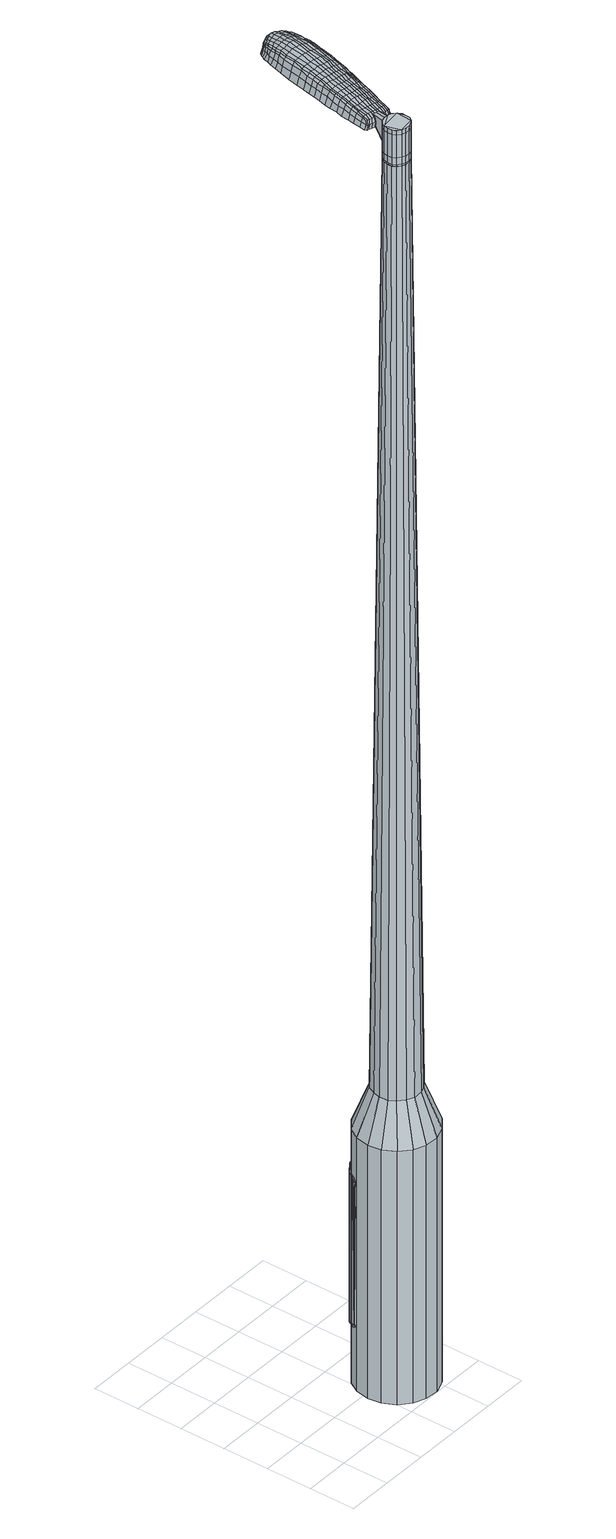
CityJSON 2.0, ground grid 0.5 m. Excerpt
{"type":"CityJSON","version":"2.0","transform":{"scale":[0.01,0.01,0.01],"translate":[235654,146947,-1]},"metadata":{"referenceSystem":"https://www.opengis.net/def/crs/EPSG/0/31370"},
"CityObjects":{
"object1":{"type":"GenericCityObject","attributes":{"cluster":638,"mean_distance_to_centroid":0.19,"new_centroid_x":235655.35,"new_centroid_y":146947.41,"mean_distance_to_camera":7.03,"H1":4.26,"H2":4.27,"Z_final":112.61,"cluster2":-1,"proj_x":235656.61,"proj_y":146947.67,"id_line":88689,"bearing_l":168.28,"distance":1.28,"orientation":"right","G_obj":78.28},"geometry":[{"type":"MultiSurface","lod":"2","boundaries":[[[0,1,2,3]],[[1,4,5,2]],[[4,6,7,5]],[[6,8,9,7]],[[8,10,11,9]],[[10,12,13,11]],[[12,14,15,13]],[[14,16,17,15]],[[16,18,19,17]],[[18,20,21,19]],[[20,22,23,21]],[[22,24,25,23]],[[24,26,27,25]],[[26,28,29,27]],[[28,30,31,29]],[[30,32,33,31]],[[32,34,35,33]],[[34,0,3,35]],[[36,37,38,39]],[[38,40,41,42]],[[41,43,42]],[[42,44,45,46]],[[45,47,46]],[[46,48,49,50]],[[49,51,50]],[[42,46,50,38]],[[50,52,39,38]],[[53,36,39]],[[2,5,7,35]],[[7,9,11,15]],[[11,13,15]],[[15,17,19,23]],[[19,21,23]],[[23,25,27,31]],[[27,29,31]],[[15,23,31,7]],[[31,33,35,7]],[[3,2,35]],[[1,0,54,55]],[[0,34,56,54]],[[34,32,57,56]],[[32,30,58,57]],[[30,28,59,58]],[[28,26,60,59]],[[26,24,61,60]],[[24,22,62,61]],[[22,20,63,62]],[[20,18,64,63]],[[18,16,65,64]],[[16,14,66,65]],[[14,12,67,66]],[[12,10,68,67]],[[10,8,69,68]],[[8,6,70,69]],[[6,4,71,70]],[[4,1,55,71]],[[55,54,72,73]],[[54,56,74,72]],[[56,57,75,74]],[[57,58,76,75]],[[58,59,77,76]],[[59,60,78,77]],[[60,61,79,78]],[[61,62,80,79]],[[62,63,81,80]],[[63,64,82,81]],[[64,65,83,82]],[[65,66,84,83]],[[66,67,85,84]],[[67,68,86,85]],[[68,69,87,86]],[[69,70,88,87]],[[70,71,89,88]],[[71,55,73,89]],[[72,90,91,92]],[[74,93,90,72]],[[94,95,93,74]],[[76,96,95,94]],[[77,97,96,76]],[[98,99,97,77]],[[100,101,99,98]],[[102,103,101,100]],[[81,104,103,102]],[[105,106,104,81]],[[83,107,106,105]],[[108,109,107,83]],[[110,111,109,108]],[[112,113,111,110]],[[87,114,113,112]],[[115,116,114,87]],[[117,118,116,115]],[[92,91,118,117]],[[119,120,121,122]],[[123,119,122,124]],[[125,123,124,126]],[[127,125,126,128]],[[129,127,128,130]],[[131,129,130,132]],[[133,131,132,134]],[[135,133,134,136]],[[137,135,136,138]],[[139,137,138,140]],[[141,139,140,142]],[[143,141,142,144]],[[145,143,144,146]],[[147,145,146,148]],[[149,147,148,150]],[[151,149,150,152]],[[73,72,92]],[[75,94,74]],[[75,76,94]],[[78,98,77]],[[78,79,100,98]],[[79,80,102,100]],[[80,81,102]],[[82,105,81]],[[82,83,105]],[[84,108,83]],[[84,85,110,108]],[[85,86,112,110]],[[86,87,112]],[[88,115,87]],[[88,89,117,115]],[[89,73,92,117]],[[153,91,90]],[[153,154,118,91]],[[154,155,116,118]],[[155,114,116]],[[156,113,114]],[[156,157,111,113]],[[157,158,109,111]],[[158,107,109]],[[159,106,107]],[[159,104,106]],[[160,103,104]],[[160,161,101,103]],[[161,162,99,101]],[[162,97,99]],[[163,95,96]],[[163,93,95]],[[39,52,151,164]],[[153,90,165,152]],[[53,39,164,120]],[[90,93,121,165]],[[36,53,120,119]],[[93,163,122,121]],[[37,36,119,123]],[[163,96,124,122]],[[38,37,123,125]],[[96,97,126,124]],[[40,38,125,127]],[[97,162,128,126]],[[41,40,127,129]],[[162,161,130,128]],[[43,41,129,131]],[[161,160,132,130]],[[42,43,131,133]],[[160,104,134,132]],[[44,42,133,135]],[[104,159,136,134]],[[45,44,135,137]],[[159,107,138,136]],[[47,45,137,139]],[[107,158,140,138]],[[46,47,139,141]],[[158,157,142,140]],[[48,46,141,143]],[[157,156,144,142]],[[49,48,143,145]],[[156,114,146,144]],[[51,49,145,147]],[[114,155,148,146]],[[50,51,147,149]],[[155,154,150,148]],[[52,50,149,151]],[[154,153,152,150]],[[151,152,166,167]],[[152,165,168,166]],[[165,121,169,168]],[[121,120,170,169]],[[120,164,171,170]],[[164,151,167,171]],[[172,173,174,175]],[[176,172,175,177]],[[172,176,178,179]],[[173,172,179,180]],[[181,182,183,184]],[[185,181,184,186]],[[181,185,187,188]],[[182,181,188,189]],[[190,191,192,193]],[[194,190,193,195]],[[190,194,196,197]],[[191,190,197,198]],[[199,200,201,202]],[[203,199,202,204]],[[199,203,205,206]],[[200,199,206,207]],[[208,209,210,211]],[[212,208,211,213]],[[208,212,214,215]],[[209,208,215,216]],[[217,218,219,220]],[[221,217,220,222]],[[217,221,223,224]],[[218,217,224,225]],[[226,227,228,229]],[[218,226,229,219]],[[226,218,225,230]],[[227,226,230,231]],[[232,233,234,235]],[[227,232,235,228]],[[232,227,231,236]],[[233,232,236,237]],[[238,176,177,239]],[[233,238,239,234]],[[238,233,237,240]],[[176,238,240,178]],[[241,242,243,244]],[[245,241,244,246]],[[241,245,247,248]],[[242,241,248,249]],[[250,251,252,253]],[[242,250,253,243]],[[250,242,249,254]],[[251,250,254,255]],[[256,257,258,259]],[[251,256,259,252]],[[256,251,255,260]],[[257,256,260,261]],[[262,263,264,265]],[[257,262,265,258]],[[262,257,261,266]],[[263,262,266,267]],[[268,173,180,269]],[[263,268,269,264]],[[268,263,267,270]],[[173,268,270,174]],[[271,272,273,274]],[[275,271,274,276]],[[271,275,277,278]],[[272,271,278,279]],[[280,281,282,283]],[[272,280,283,273]],[[280,272,279,284]],[[281,280,284,285]],[[286,287,288,289]],[[281,286,289,282]],[[286,281,285,290]],[[287,286,290,291]],[[292,185,186,293]],[[287,292,293,288]],[[292,287,291,294]],[[185,292,294,187]],[[295,296,297,298]],[[299,295,298,300]],[[295,299,301,302]],[[296,295,302,303]],[[304,305,306,307]],[[296,304,307,297]],[[304,296,303,308]],[[305,304,308,309]],[[310,311,312,313]],[[305,310,313,306]],[[310,305,309,314]],[[311,310,314,315]],[[316,317,318,319]],[[311,316,319,312]],[[316,311,315,320]],[[317,316,320,321]],[[322,182,189,323]],[[317,322,323,318]],[[322,317,321,324]],[[182,322,324,183]],[[325,211,210,326]],[[327,325,326,328]],[[325,327,329,330]],[[211,325,330,213]],[[331,327,328,332]],[[333,331,332,334]],[[331,333,335,336]],[[327,331,336,329]],[[337,333,334,338]],[[339,337,338,340]],[[337,339,341,342]],[[333,337,342,335]],[[343,339,340,344]],[[345,343,344,346]],[[343,345,347,348]],[[339,343,348,341]],[[349,345,346,350]],[[200,349,350,201]],[[349,200,207,351]],[[345,349,351,347]],[[352,353,198,197]],[[354,352,197,196]],[[352,354,355,356]],[[353,352,356,357]],[[358,359,357,356]],[[360,358,356,355]],[[358,360,361,362]],[[359,358,362,363]],[[364,365,363,362]],[[366,364,362,361]],[[364,366,367,368]],[[365,364,368,369]],[[370,371,369,368]],[[372,370,368,367]],[[370,372,205,203]],[[371,370,203,204]],[[373,374,375,376]],[[275,373,376,277]],[[373,275,276,377]],[[374,373,377,378]],[[379,194,195,380]],[[374,379,380,375]],[[379,374,378,381]],[[194,379,381,196]],[[382,383,384,385]],[[221,382,385,223]],[[382,221,222,386]],[[383,382,386,387]],[[388,389,390,391]],[[383,388,391,384]],[[388,383,387,392]],[[389,388,392,393]],[[394,191,198,395]],[[389,394,395,390]],[[394,389,393,396]],[[191,394,396,192]],[[397,398,399,400]],[[179,397,400,180]],[[397,179,178,401]],[[398,397,401,402]],[[403,404,405,406]],[[398,403,406,399]],[[403,398,402,407]],[[404,403,407,408]],[[409,202,201,410]],[[404,409,410,405]],[[409,404,408,411]],[[202,409,411,204]],[[412,413,414,415]],[[184,412,415,186]],[[412,184,183,416]],[[413,412,416,417]],[[418,206,205,419]],[[413,418,419,414]],[[418,413,417,420]],[[206,418,420,207]],[[421,422,423,424]],[[299,421,424,301]],[[421,299,300,425]],[[422,421,425,426]],[[427,212,213,428]],[[422,427,428,423]],[[427,422,426,429]],[[212,427,429,214]],[[430,431,432,433]],[[245,430,433,247]],[[430,245,246,434]],[[431,430,434,435]],[[436,437,438,439]],[[431,436,439,432]],[[436,431,435,440]],[[437,436,440,441]],[[442,209,216,443]],[[437,442,443,438]],[[442,437,441,444]],[[209,442,444,210]],[[445,446,435,434]],[[244,445,434,246]],[[445,244,243,447]],[[446,445,447,448]],[[449,450,441,440]],[[446,449,440,435]],[[449,446,448,451]],[[450,449,451,452]],[[453,326,210,444]],[[450,453,444,441]],[[453,450,452,454]],[[326,453,454,328]],[[455,456,457,458]],[[302,455,458,303]],[[455,302,301,424]],[[456,455,424,423]],[[459,330,329,460]],[[456,459,460,457]],[[459,456,423,428]],[[330,459,428,213]],[[461,462,448,447]],[[253,461,447,243]],[[461,253,252,463]],[[462,461,463,464]],[[465,466,452,451]],[[462,465,451,448]],[[465,462,464,467]],[[466,465,467,468]],[[469,332,328,454]],[[466,469,454,452]],[[469,466,468,470]],[[332,469,470,334]],[[471,472,473,474]],[[308,471,474,309]],[[471,308,303,458]],[[472,471,458,457]],[[475,336,335,476]],[[472,475,476,473]],[[475,472,457,460]],[[336,475,460,329]],[[477,478,464,463]],[[259,477,463,252]],[[477,259,258,479]],[[478,477,479,480]],[[481,482,468,467]],[[478,481,467,464]],[[481,478,480,483]],[[482,481,483,484]],[[485,338,334,470]],[[482,485,470,468]],[[485,482,484,486]],[[338,485,486,340]],[[487,488,489,490]],[[314,487,490,315]],[[487,314,309,474]],[[488,487,474,473]],[[491,342,341,492]],[[488,491,492,489]],[[491,488,473,476]],[[342,491,476,335]],[[493,494,480,479]],[[265,493,479,258]],[[493,265,264,495]],[[494,493,495,496]],[[497,498,484,483]],[[494,497,483,480]],[[497,494,496,499]],[[498,497,499,500]],[[501,344,340,486]],[[498,501,486,484]],[[501,498,500,502]],[[344,501,502,346]],[[503,504,505,506]],[[320,503,506,321]],[[503,320,315,490]],[[504,503,490,489]],[[507,348,347,508]],[[504,507,508,505]],[[507,504,489,492]],[[348,507,492,341]],[[509,510,496,495]],[[269,509,495,264]],[[509,269,180,400]],[[510,509,400,399]],[[511,512,500,499]],[[510,511,499,496]],[[511,510,399,406]],[[512,511,406,405]],[[513,350,346,502]],[[512,513,502,500]],[[513,512,405,410]],[[350,513,410,201]],[[514,515,417,416]],[[324,514,416,183]],[[514,324,321,506]],[[515,514,506,505]],[[516,351,207,420]],[[515,516,420,417]],[[516,515,505,508]],[[351,516,508,347]],[[517,518,378,377]],[[274,517,377,276]],[[517,274,273,519]],[[518,517,519,520]],[[521,354,196,381]],[[518,521,381,378]],[[521,518,520,522]],[[354,521,522,355]],[[523,524,525,526]],[[224,523,526,225]],[[523,224,223,385]],[[524,523,385,384]],[[527,528,529,530]],[[524,527,530,525]],[[527,524,384,391]],[[528,527,391,390]],[[531,353,357,532]],[[528,531,532,529]],[[531,528,390,395]],[[353,531,395,198]],[[533,534,520,519]],[[283,533,519,273]],[[533,283,282,535]],[[534,533,535,536]],[[537,360,355,522]],[[534,537,522,520]],[[537,534,536,538]],[[360,537,538,361]],[[539,540,541,542]],[[230,539,542,231]],[[539,230,225,526]],[[540,539,526,525]],[[543,544,545,546]],[[540,543,546,541]],[[543,540,525,530]],[[544,543,530,529]],[[547,359,363,548]],[[544,547,548,545]],[[547,544,529,532]],[[359,547,532,357]],[[549,550,536,535]],[[289,549,535,282]],[[549,289,288,551]],[[550,549,551,552]],[[553,366,361,538]],[[550,553,538,536]],[[553,550,552,554]],[[366,553,554,367]],[[555,556,557,558]],[[236,555,558,237]],[[555,236,231,542]],[[556,555,542,541]],[[559,560,561,562]],[[556,559,562,557]],[[559,556,541,546]],[[560,559,546,545]],[[563,365,369,564]],[[560,563,564,561]],[[563,560,545,548]],[[365,563,548,363]],[[565,566,552,551]],[[293,565,551,288]],[[565,293,186,415]],[[566,565,415,414]],[[567,372,367,554]],[[566,567,554,552]],[[567,566,414,419]],[[372,567,419,205]],[[568,569,402,401]],[[240,568,401,178]],[[568,240,237,558]],[[569,568,558,557]],[[570,571,408,407]],[[569,570,407,402]],[[570,569,557,562]],[[571,570,562,561]],[[572,371,204,411]],[[571,572,411,408]],[[572,571,561,564]],[[371,572,564,369]],[[573,574,575,576]],[[576,575,577,578]],[[579,577,575,580]],[[580,575,574,581]],[[582,583,584,585]],[[585,584,586,587]],[[588,586,584,589]],[[589,584,583,590]],[[591,592,593,594]],[[594,593,595,596]],[[597,595,593,598]],[[598,593,592,599]],[[600,601,602,603]],[[603,602,604,605]],[[606,604,602,607]],[[607,602,601,608]],[[609,610,611,612]],[[612,611,613,614]],[[615,613,611,616]],[[616,611,610,617]],[[618,619,620,621]],[[621,620,622,623]],[[624,622,620,625]],[[625,620,619,626]],[[627,628,629,630]],[[630,629,619,618]],[[626,619,629,631]],[[631,629,628,632]],[[633,634,635,636]],[[636,635,628,627]],[[632,628,635,637]],[[637,635,634,638]],[[578,577,639,640]],[[640,639,634,633]],[[638,634,639,641]],[[641,639,577,579]],[[642,643,644,645]],[[645,644,646,647]],[[648,646,644,649]],[[649,644,643,650]],[[651,652,653,654]],[[654,653,643,642]],[[650,643,653,655]],[[655,653,652,656]],[[657,658,659,660]],[[660,659,652,651]],[[656,652,659,661]],[[661,659,658,662]],[[663,664,665,666]],[[666,665,658,657]],[[662,658,665,667]],[[667,665,664,668]],[[581,574,669,670]],[[670,669,664,663]],[[668,664,669,671]],[[671,669,574,573]],[[672,673,674,675]],[[675,674,676,677]],[[678,676,674,679]],[[679,674,673,680]],[[681,682,683,684]],[[684,683,673,672]],[[680,673,683,685]],[[685,683,682,686]],[[687,688,689,690]],[[690,689,682,681]],[[686,682,689,691]],[[691,689,688,692]],[[587,586,693,694]],[[694,693,688,687]],[[692,688,693,695]],[[695,693,586,588]],[[696,697,698,699]],[[699,698,700,701]],[[702,700,698,703]],[[703,698,697,704]],[[705,706,707,708]],[[708,707,697,696]],[[704,697,707,709]],[[709,707,706,710]],[[711,712,713,714]],[[714,713,706,705]],[[710,706,713,715]],[[715,713,712,716]],[[717,718,719,720]],[[720,719,712,711]],[[716,712,719,721]],[[721,719,718,722]],[[590,583,723,724]],[[724,723,718,717]],[[722,718,723,725]],[[725,723,583,582]],[[609,612,726,727]],[[727,726,728,729]],[[730,728,726,731]],[[731,726,612,614]],[[729,728,732,733]],[[733,732,734,735]],[[736,734,732,737]],[[737,732,728,730]],[[735,734,738,739]],[[739,738,740,741]],[[742,740,738,743]],[[743,738,734,736]],[[741,740,744,745]],[[745,744,746,747]],[[748,746,744,749]],[[749,744,740,742]],[[747,746,750,751]],[[751,750,601,600]],[[608,601,750,752]],[[752,750,746,748]],[[599,753,754,598]],[[598,754,755,597]],[[756,755,754,757]],[[757,754,753,758]],[[758,759,760,757]],[[757,760,761,756]],[[762,761,760,763]],[[763,760,759,764]],[[764,765,766,763]],[[763,766,767,762]],[[768,767,766,769]],[[769,766,765,770]],[[770,771,772,769]],[[769,772,773,768]],[[606,773,772,604]],[[604,772,771,605]],[[774,775,776,777]],[[777,776,676,678]],[[677,676,776,778]],[[778,776,775,779]],[[596,595,780,781]],[[781,780,775,774]],[[779,775,780,782]],[[782,780,595,597]],[[783,784,785,786]],[[786,785,622,624]],[[623,622,785,787]],[[787,785,784,788]],[[789,790,791,792]],[[792,791,784,783]],[[788,784,791,793]],[[793,791,790,794]],[[599,592,795,796]],[[796,795,790,789]],[[794,790,795,797]],[[797,795,592,591]],[[798,799,800,801]],[[801,800,580,581]],[[579,580,800,802]],[[802,800,799,803]],[[804,805,806,807]],[[807,806,799,798]],[[803,799,806,808]],[[808,806,805,809]],[[600,603,810,811]],[[811,810,805,804]],[[809,805,810,812]],[[812,810,603,605]],[[813,814,815,816]],[[816,815,585,587]],[[582,585,815,817]],[[817,815,814,818]],[[606,607,819,820]],[[820,819,814,813]],[[818,814,819,821]],[[821,819,607,608]],[[822,823,824,825]],[[825,824,700,702]],[[701,700,824,826]],[[826,824,823,827]],[[614,613,828,829]],[[829,828,823,822]],[[827,823,828,830]],[[830,828,613,615]],[[831,832,833,648]],[[833,646,648]],[[647,646,833,834]],[[833,832,834]],[[835,836,837,838]],[[838,837,832,831]],[[834,832,837,839]],[[839,837,836,840]],[[617,610,841,842]],[[842,841,836,835]],[[840,836,841,843]],[[843,841,610,609]],[[844,845,834]],[[834,845,645,647]],[[642,645,845,846]],[[846,845,844,847]],[[840,848,849,839]],[[839,849,844,834]],[[847,844,849,850]],[[850,849,848,851]],[[609,727,852,843]],[[843,852,848,840]],[[851,848,852,853]],[[853,852,727,729]],[[854,855,856,857]],[[857,856,703,704]],[[702,703,856,825]],[[825,856,855,822]],[[730,731,858,859]],[[859,858,855,854]],[[822,855,858,829]],[[829,858,731,614]],[[847,860,861,846]],[[846,861,654,642]],[[651,654,861,862]],[[862,861,860,863]],[[851,864,865,850]],[[850,865,860,847]],[[863,860,865,866]],[[866,865,864,867]],[[729,733,868,853]],[[853,868,864,851]],[[867,864,868,869]],[[869,868,733,735]],[[870,871,872,873]],[[873,872,709,710]],[[704,709,872,857]],[[857,872,871,854]],[[736,737,874,875]],[[875,874,871,870]],[[854,871,874,859]],[[859,874,737,730]],[[863,876,877,862]],[[862,877,660,651]],[[657,660,877,878]],[[878,877,876,879]],[[867,880,881,866]],[[866,881,876,863]],[[879,876,881,882]],[[882,881,880,883]],[[735,739,884,869]],[[869,884,880,867]],[[883,880,884,885]],[[885,884,739,741]],[[886,887,888,889]],[[889,888,715,716]],[[710,715,888,873]],[[873,888,887,870]],[[742,743,890,891]],[[891,890,887,886]],[[870,887,890,875]],[[875,890,743,736]],[[879,892,893,878]],[[878,893,666,657]],[[663,666,893,894]],[[894,893,892,895]],[[883,896,897,882]],[[882,897,892,879]],[[895,892,897,898]],[[898,897,896,899]],[[741,745,900,885]],[[885,900,896,883]],[[899,896,900,901]],[[901,900,745,747]],[[902,903,904,905]],[[905,904,721,722]],[[716,721,904,889]],[[889,904,903,886]],[[748,749,906,907]],[[907,906,903,902]],[[886,903,906,891]],[[891,906,749,742]],[[895,908,909,894]],[[894,909,670,663]],[[581,670,909,801]],[[801,909,908,798]],[[899,910,911,898]],[[898,911,908,895]],[[798,908,911,807]],[[807,911,910,804]],[[747,751,912,901]],[[901,912,910,899]],[[804,910,912,811]],[[811,912,751,600]],[[818,913,914,817]],[[817,914,725,582]],[[722,725,914,905]],[[905,914,913,902]],[[608,752,915,821]],[[821,915,913,818]],[[902,913,915,907]],[[907,915,752,748]],[[779,916,917,778]],[[778,917,675,677]],[[672,675,917,918]],[[918,917,916,919]],[[597,755,920,782]],[[782,920,916,779]],[[919,916,920,921]],[[921,920,755,756]],[[922,923,924,925]],[[925,924,625,626]],[[624,625,924,786]],[[786,924,923,783]],[[926,927,928,929]],[[929,928,923,922]],[[783,923,928,792]],[[792,928,927,789]],[[758,753,930,931]],[[931,930,927,926]],[[789,927,930,796]],[[796,930,753,599]],[[919,932,933,918]],[[918,933,684,672]],[[681,684,933,934]],[[934,933,932,935]],[[756,761,936,921]],[[921,936,932,919]],[[935,932,936,937]],[[937,936,761,762]],[[938,939,940,941]],[[941,940,631,632]],[[626,631,940,925]],[[925,940,939,922]],[[942,943,944,945]],[[945,944,939,938]],[[922,939,944,929]],[[929,944,943,926]],[[764,759,946,947]],[[947,946,943,942]],[[926,943,946,931]],[[931,946,759,758]],[[935,948,949,934]],[[934,949,690,681]],[[687,690,949,950]],[[950,949,948,951]],[[762,767,952,937]],[[937,952,948,935]],[[951,948,952,953]],[[953,952,767,768]],[[954,955,956,957]],[[957,956,637,638]],[[632,637,956,941]],[[941,956,955,938]],[[958,959,960,961]],[[961,960,955,954]],[[938,955,960,945]],[[945,960,959,942]],[[770,765,962,963]],[[963,962,959,958]],[[942,959,962,947]],[[947,962,765,764]],[[951,964,965,950]],[[950,965,694,687]],[[587,694,965,816]],[[816,965,964,813]],[[768,773,966,953]],[[953,966,964,951]],[[813,964,966,820]],[[820,966,773,606]],[[803,967,968,802]],[[802,968,641,579]],[[638,641,968,957]],[[957,968,967,954]],[[809,969,970,808]],[[808,970,967,803]],[[954,967,970,961]],[[961,970,969,958]],[[605,771,971,812]],[[812,971,969,809]],[[958,969,971,963]],[[963,971,771,770]],[[573,576,175,174]],[[576,578,177,175]],[[588,589,188,187]],[[589,590,189,188]],[[591,594,193,192]],[[594,596,195,193]],[[615,616,215,214]],[[616,617,216,215]],[[618,621,220,219]],[[621,623,222,220]],[[627,630,229,228]],[[630,618,219,229]],[[633,636,235,234]],[[636,627,228,235]],[[578,640,239,177]],[[640,633,234,239]],[[648,649,248,247]],[[649,650,249,248]],[[650,655,254,249]],[[655,656,255,254]],[[656,661,260,255]],[[661,662,261,260]],[[662,667,266,261]],[[667,668,267,266]],[[668,671,270,267]],[[671,573,174,270]],[[678,679,278,277]],[[679,680,279,278]],[[680,685,284,279]],[[685,686,285,284]],[[686,691,290,285]],[[691,692,291,290]],[[692,695,294,291]],[[695,588,187,294]],[[696,699,298,297]],[[699,701,300,298]],[[705,708,307,306]],[[708,696,297,307]],[[711,714,313,312]],[[714,705,306,313]],[[717,720,319,318]],[[720,711,312,319]],[[590,724,323,189]],[[724,717,318,323]],[[774,777,376,375]],[[777,678,277,376]],[[596,781,380,195]],[[781,774,375,380]],[[623,787,386,222]],[[787,788,387,386]],[[788,793,392,387]],[[793,794,393,392]],[[794,797,396,393]],[[797,591,192,396]],[[701,826,425,300]],[[826,827,426,425]],[[827,830,429,426]],[[830,615,214,429]],[[831,648,433,432]],[[648,247,433]],[[835,838,439,438]],[[838,831,432,439]],[[617,842,443,216]],[[842,835,438,443]],[[972,973,974,975]],[[976,977,975,974]],[[978,979,980,981]],[[982,983,984,985]],[[973,986,987,974]],[[988,976,974,987]],[[989,978,981,990]],[[991,992,983,982]],[[986,993,994,987]],[[994,995,988,987]],[[996,989,990,997]],[[998,992,991,999]],[[993,1000,1001,994]],[[1001,1002,995,994]],[[1003,996,997,1004]],[[1005,998,999,1006]],[[1007,1008,1009,1010]],[[1011,1012,1008,1007]],[[1011,1013,1014,1012]],[[1013,1015,1016,1014]],[[1017,1018,1019,1020]],[[1021,1022,1018,1017]],[[1023,1024,1022,1021]],[[1025,1026,1024,1023]],[[1020,1009,1008,1017]],[[1017,1008,1012,1021]],[[1012,1014,1023,1021]],[[1014,1016,1025,1023]],[[981,980,977,976]],[[990,981,976,988]],[[995,997,990,988]],[[1002,1004,997,995]],[[982,985,979,978]],[[991,982,978,989]],[[999,991,989,996]],[[1006,999,996,1003]],[[983,1007,1010,984]],[[992,1011,1007,983]],[[1013,1011,992,998]],[[1015,1013,998,1005]],[[1027,1028,1029,1030]],[[1029,1031,1032,1033]],[[1029,1033,1034,1035]],[[1029,1035,1030]],[[1036,1027,1030,1037]],[[1038,1037,1030,1039]],[[1040,1039,1030]],[[1041,1029,1028,1042]],[[1043,1041,1042,1044]],[[1045,1043,1044,1046]],[[1047,1045,1046,1048]],[[1049,1047,1048,1050]],[[1050,1051,1052,1053]],[[1050,1053,1054,1055]],[[1050,1055,1056,1057]],[[1056,1058,1059,1060]],[[1056,1060,1061,1062]],[[1056,1062,1057]],[[1050,1057,1049]],[[1063,1064,1028,1027]],[[1065,1066,1031,1029]],[[1067,1068,1040,1030]],[[1064,1069,1042,1028]],[[1070,1065,1029,1041]],[[1069,1071,1044,1042]],[[1072,1070,1041,1043]],[[1071,1073,1046,1044]],[[1074,1072,1043,1045]],[[1073,1075,1048,1046]],[[1076,1074,1045,1047]],[[1075,1077,1050,1048]],[[1078,1076,1047,1049]],[[1077,1079,1051,1050]],[[1080,1081,1058,1056]],[[1082,1078,1049,1057]],[[1052,1051,1079,1083]],[[1053,1052,1083,1084]],[[1054,1053,1084,1085]],[[1055,1054,1085,1086]],[[1056,1055,1086,1080]],[[1087,1063,1027,1036]],[[1088,1087,1036,1037]],[[1089,1088,1037,1038]],[[1090,1089,1038,1039]],[[1068,1090,1039,1040]],[[1032,1031,1066,1091]],[[1059,1058,1081,1092]],[[1033,1032,1091,1093]],[[1034,1033,1093,1094]],[[1035,1034,1094,1095]],[[1030,1035,1095,1067]],[[1060,1059,1092,1096]],[[1061,1060,1096,1097]],[[1062,1061,1097,1098]],[[1057,1062,1098,1082]]]}]}
},
"vertices":[
[143,85,384],[156,79,384],[156,79,96],[143,85,96],[167,69,384],[167,69,96],[174,56,384],[174,56,96],[176,42,384],[176,42,96],[173,27,384],[173,27,96],[166,15,384],[166,15,96],[154,6,384],[154,6,96],[140,1,384],[140,1,96],[125,2,384],[125,2,96],[112,7,384],[112,7,96],[101,17,384],[101,17,96],[94,30,384],[94,30,96],[92,44,384],[92,44,96],[95,59,384],[95,59,96],[102,71,384],[102,71,96],[114,80,384],[114,80,96],[128,85,384],[128,85,96],[128,55,1524],[124,52,1524],[122,48,1524],[137,56,1524],[121,44,1524],[121,39,1524],[127,32,1524],[123,35,1524],[131,30,1524],[136,30,1524],[144,34,1524],[140,31,1524],[147,38,1524],[147,43,1524],[145,51,1524],[147,47,1524],[141,55,1524],[132,56,1524],[139,68,429],[147,65,429],[130,68,429],[122,65,429],[115,60,429],[111,52,429],[109,44,429],[110,35,429],[114,28,429],[121,22,429],[129,18,429],[138,18,429],[146,21,429],[153,26,429],[157,34,429],[159,42,429],[158,51,429],[154,59,429],[137,56,1483],[141,55,1483],[132,56,1483],[128,55,1483],[124,52,1483],[122,48,1483],[121,44,1483],[121,39,1483],[123,35,1483],[127,32,1483],[131,30,1483],[136,30,1483],[140,31,1483],[144,34,1483],[147,38,1483],[147,43,1483],[147,47,1483],[145,51,1483],[137,56,1485],[141,54,1485],[141,54,1483],[132,56,1485],[128,54,1483],[128,54,1485],[124,52,1485],[122,48,1485],[121,43,1483],[121,43,1485],[122,39,1483],[122,39,1485],[124,35,1483],[124,35,1485],[127,32,1485],[131,31,1483],[131,31,1485],[136,30,1485],[140,32,1483],[140,32,1485],[144,35,1483],[144,35,1485],[146,38,1483],[146,38,1485],[147,43,1485],[146,47,1483],[146,47,1485],[144,51,1483],[144,51,1485],[128,55,1519],[132,56,1519],[132,56,1493],[128,55,1493],[124,52,1519],[124,52,1493],[122,48,1519],[122,48,1493],[121,44,1519],[121,44,1493],[121,39,1519],[121,39,1493],[123,35,1519],[123,35,1493],[127,32,1519],[127,32,1493],[131,30,1519],[131,30,1493],[136,30,1519],[136,30,1493],[140,31,1519],[140,31,1493],[144,34,1519],[144,34,1493],[147,38,1519],[147,38,1493],[147,43,1519],[147,43,1493],[147,47,1519],[147,47,1493],[145,51,1519],[145,51,1493],[141,55,1519],[141,55,1493],[141,55,1485],[145,51,1485],[147,47,1485],[147,38,1485],[144,34,1485],[140,31,1485],[131,30,1485],[123,35,1485],[121,39,1485],[121,44,1485],[128,55,1485],[137,56,1519],[137,56,1493],[144,74,1513],[144,74,1518],[141,75,1513],[137,75,1513],[137,75,1518],[141,75,1518],[175,143,1519],[173,136,1518],[175,137,1509],[177,144,1510],[177,151,1519],[179,152,1510],[175,151,1526],[173,142,1525],[171,136,1525],[137,151,1519],[136,144,1518],[137,143,1525],[138,150,1525],[139,160,1519],[140,158,1526],[137,161,1510],[136,153,1510],[135,146,1509],[169,219,1519],[173,219,1519],[173,220,1513],[169,220,1513],[165,219,1519],[165,220,1513],[165,218,1524],[169,218,1524],[172,217,1524],[154,147,1530],[153,140,1529],[156,139,1529],[157,146,1530],[156,156,1531],[159,155,1531],[152,157,1530],[151,148,1530],[149,140,1529],[138,68,1512],[141,67,1512],[141,68,1517],[138,69,1517],[135,68,1512],[135,70,1517],[135,69,1506],[138,69,1506],[141,68,1506],[185,201,1519],[185,198,1519],[187,199,1512],[187,202,1512],[185,204,1518],[187,204,1512],[184,203,1522],[184,201,1523],[184,198,1524],[185,193,1519],[184,188,1519],[186,189,1512],[186,194,1512],[183,193,1524],[183,187,1525],[183,182,1519],[182,174,1519],[183,175,1511],[185,183,1511],[182,181,1526],[180,174,1526],[179,163,1519],[181,164,1510],[178,162,1526],[156,72,1513],[158,79,1513],[156,79,1518],[154,71,1517],[154,66,1512],[153,68,1516],[155,67,1506],[157,72,1507],[159,80,1507],[160,86,1514],[162,94,1515],[160,93,1520],[158,86,1519],[161,87,1507],[163,94,1507],[164,101,1515],[166,108,1516],[164,107,1522],[162,100,1521],[165,102,1508],[167,109,1508],[167,115,1517],[169,122,1517],[168,122,1524],[166,115,1523],[169,116,1508],[171,123,1509],[171,129,1518],[169,129,1524],[173,130,1509],[151,209,1519],[150,206,1519],[151,206,1524],[152,209,1523],[152,212,1518],[152,211,1522],[151,213,1512],[150,211,1512],[148,208,1512],[148,202,1519],[146,196,1519],[148,195,1525],[149,201,1524],[147,203,1512],[145,198,1512],[145,190,1519],[143,183,1519],[144,182,1526],[146,189,1526],[144,192,1511],[142,184,1511],[141,171,1519],[142,170,1526],[140,173,1510],[126,78,1513],[127,86,1513],[126,87,1507],[125,79,1507],[126,72,1512],[125,74,1506],[126,73,1516],[127,77,1517],[128,85,1518],[128,93,1514],[129,100,1515],[128,102,1507],[127,94,1507],[129,92,1519],[130,99,1520],[130,108,1515],[131,115,1516],[130,117,1508],[129,109,1508],[132,107,1521],[133,114,1522],[133,123,1517],[134,130,1517],[132,131,1509],[131,124,1508],[134,121,1523],[135,129,1524],[135,137,1518],[134,139,1509],[136,136,1524],[139,74,1519],[142,74,1519],[141,82,1520],[143,81,1520],[138,82,1520],[137,75,1519],[142,89,1522],[145,88,1522],[144,96,1523],[147,96,1523],[141,97,1523],[139,90,1521],[145,103,1524],[148,103,1524],[147,111,1525],[150,110,1525],[144,111,1525],[142,104,1524],[148,118,1526],[151,117,1526],[150,125,1527],[153,125,1527],[146,126,1527],[145,119,1526],[151,132,1528],[154,132,1528],[148,133,1528],[168,215,1527],[172,214,1527],[164,215,1526],[163,211,1527],[167,211,1528],[171,210,1528],[166,204,1529],[170,203,1529],[162,204,1528],[160,197,1530],[164,197,1530],[168,196,1530],[163,190,1531],[167,189,1531],[159,190,1530],[157,182,1531],[161,181,1531],[165,180,1531],[159,168,1531],[162,168,1531],[155,169,1531],[153,214,1518],[156,215,1519],[155,216,1513],[152,215,1513],[154,212,1523],[156,214,1523],[160,218,1519],[160,219,1513],[160,216,1524],[185,206,1518],[184,209,1518],[183,207,1523],[184,205,1523],[186,207,1513],[185,209,1513],[182,212,1519],[179,215,1519],[179,213,1524],[181,210,1523],[182,213,1513],[180,216,1513],[176,217,1519],[176,216,1524],[176,218,1513],[171,143,1528],[170,143,1528],[168,136,1528],[170,136,1527],[174,151,1528],[172,152,1529],[167,144,1529],[164,145,1530],[162,138,1529],[165,137,1528],[169,153,1529],[166,154,1530],[161,145,1530],[159,138,1529],[163,154,1531],[140,149,1528],[142,149,1529],[144,158,1529],[141,158,1528],[139,142,1527],[141,142,1528],[146,148,1529],[148,157,1530],[145,141,1528],[126,70,1512],[128,70,1512],[129,71,1517],[127,71,1517],[126,71,1506],[128,71,1506],[131,69,1512],[132,70,1517],[131,70,1506],[152,65,1512],[151,65,1512],[152,66,1506],[153,65,1506],[152,66,1517],[150,66,1517],[148,66,1512],[146,66,1512],[146,67,1506],[149,66,1506],[148,67,1517],[146,67,1517],[143,67,1512],[144,68,1506],[143,68,1517],[153,71,1519],[152,72,1519],[155,79,1520],[153,79,1520],[149,72,1519],[147,73,1519],[151,79,1520],[149,80,1520],[144,73,1519],[146,81,1520],[128,77,1519],[130,76,1519],[131,84,1520],[129,84,1520],[133,76,1519],[134,83,1520],[157,86,1521],[155,86,1521],[159,93,1522],[157,93,1522],[153,87,1521],[150,87,1521],[155,94,1522],[152,94,1523],[148,88,1522],[149,95,1523],[131,92,1521],[132,91,1521],[134,98,1522],[132,99,1522],[136,90,1521],[137,98,1522],[161,100,1523],[159,101,1523],[162,107,1524],[161,108,1524],[156,101,1523],[154,102,1524],[158,108,1525],[155,109,1525],[151,102,1524],[153,110,1525],[133,106,1523],[135,106,1523],[136,113,1524],[134,114,1524],[138,105,1524],[140,112,1525],[164,115,1525],[162,115,1525],[166,122,1526],[164,122,1526],[160,116,1526],[157,116,1526],[162,123,1527],[159,123,1527],[154,117,1526],[156,124,1527],[135,121,1525],[137,120,1525],[139,128,1526],[136,128,1526],[141,120,1526],[142,127,1527],[168,129,1527],[166,129,1527],[163,130,1527],[160,130,1528],[157,131,1528],[138,135,1527],[140,135,1527],[144,134,1528],[153,210,1525],[155,211,1525],[152,206,1526],[154,208,1526],[159,213,1526],[158,209,1527],[183,203,1525],[182,205,1525],[182,201,1526],[183,199,1525],[181,208,1525],[178,211,1526],[177,206,1527],[180,204,1526],[175,213,1526],[174,208,1527],[151,201,1526],[153,202,1527],[149,196,1527],[151,196,1528],[157,204,1528],[156,197,1529],[182,194,1526],[181,196,1527],[180,190,1528],[181,188,1527],[179,198,1527],[176,200,1528],[175,194,1529],[178,192,1528],[173,202,1528],[172,195,1530],[148,189,1528],[150,190,1529],[146,181,1528],[148,182,1529],[154,190,1529],[152,182,1530],[180,182,1528],[179,183,1528],[177,175,1529],[179,174,1528],[176,185,1529],[173,187,1530],[172,178,1530],[175,177,1530],[170,188,1530],[168,179,1531],[144,170,1529],[146,170,1529],[150,170,1530],[176,163,1528],[174,164,1529],[172,165,1530],[169,166,1530],[165,167,1531],[173,138,1509],[171,137,1518],[173,144,1518],[175,145,1509],[175,152,1519],[177,153,1510],[173,151,1525],[171,143,1525],[169,136,1525],[139,143,1525],[138,144,1518],[139,151,1518],[140,150,1525],[141,159,1519],[142,158,1525],[139,161,1510],[138,153,1509],[137,145,1509],[172,217,1513],[172,217,1519],[169,217,1519],[169,218,1513],[165,217,1519],[165,218,1513],[165,216,1524],[169,216,1524],[172,215,1524],[156,140,1528],[153,140,1528],[154,147,1529],[157,147,1529],[156,156,1529],[159,155,1529],[153,157,1529],[151,148,1529],[150,141,1528],[141,70,1516],[141,70,1512],[138,70,1512],[139,71,1516],[136,71,1512],[136,72,1516],[135,72,1506],[139,71,1506],[141,70,1506],[185,199,1512],[183,198,1519],[183,201,1518],[185,202,1512],[183,203,1518],[185,204,1512],[182,203,1522],[182,201,1523],[182,198,1523],[184,189,1512],[182,188,1519],[183,193,1519],[184,194,1512],[181,193,1524],[181,188,1525],[181,175,1511],[180,175,1519],[181,182,1519],[183,183,1511],[180,182,1525],[178,174,1526],[177,163,1519],[179,164,1510],[176,163,1526],[155,79,1518],[156,80,1513],[154,72,1513],[153,72,1517],[152,68,1512],[152,69,1515],[153,68,1506],[155,73,1506],[157,80,1507],[158,94,1520],[160,94,1514],[158,87,1514],[156,87,1519],[159,88,1507],[161,95,1507],[162,108,1522],[164,109,1516],[162,101,1515],[160,101,1521],[163,102,1508],[165,109,1508],[166,122,1523],[167,123,1517],[166,116,1516],[164,115,1522],[167,117,1508],[169,124,1508],[169,130,1517],[168,129,1524],[171,131,1509],[153,205,1523],[151,206,1519],[152,209,1518],[154,208,1523],[153,210,1518],[154,210,1522],[152,212,1512],[151,210,1512],[150,207,1512],[149,195,1525],[148,196,1519],[150,201,1519],[151,200,1524],[149,202,1512],[147,197,1512],[146,181,1526],[145,182,1519],[147,190,1519],[148,189,1525],[146,191,1511],[144,184,1511],[143,171,1519],[144,170,1526],[142,172,1510],[128,87,1507],[129,85,1513],[128,78,1513],[127,79,1506],[127,73,1512],[127,74,1506],[128,74,1515],[129,77,1517],[130,85,1518],[130,102,1507],[131,100,1514],[130,93,1514],[129,94,1507],[131,92,1519],[132,99,1520],[132,116,1508],[133,115,1516],[132,108,1515],[131,109,1508],[133,107,1521],[135,114,1522],[134,131,1508],[136,130,1517],[135,122,1516],[133,124,1508],[136,121,1522],[137,128,1523],[137,137,1517],[136,138,1509],[138,136,1524],[140,75,1518],[142,75,1518],[141,82,1519],[144,82,1519],[138,83,1519],[137,76,1518],[143,89,1520],[145,89,1520],[144,97,1521],[147,96,1521],[141,97,1521],[140,90,1520],[146,104,1523],[148,103,1523],[147,111,1524],[150,111,1524],[144,112,1524],[142,105,1523],[148,119,1525],[151,118,1525],[150,126,1526],[153,125,1526],[147,126,1526],[145,119,1525],[151,133,1527],[154,132,1527],[148,134,1527],[171,213,1526],[168,214,1526],[165,213,1525],[164,210,1526],[167,210,1526],[171,209,1526],[169,203,1528],[166,204,1528],[162,204,1527],[161,197,1528],[164,197,1529],[168,196,1529],[166,189,1530],[163,190,1530],[159,190,1529],[157,181,1530],[161,181,1530],[165,180,1530],[162,168,1530],[159,169,1530],[155,169,1530],[156,214,1513],[157,213,1518],[154,212,1518],[153,213,1512],[155,211,1523],[157,212,1523],[161,215,1519],[160,216,1513],[161,214,1523],[181,206,1523],[182,207,1518],[183,205,1518],[182,204,1523],[184,206,1512],[183,208,1512],[177,212,1523],[178,213,1519],[180,210,1519],[180,209,1523],[181,211,1513],[178,214,1513],[175,215,1519],[175,214,1524],[175,216,1513],[167,137,1527],[169,144,1527],[170,143,1527],[168,136,1526],[172,151,1527],[171,152,1528],[162,138,1528],[164,145,1528],[166,144,1528],[165,137,1527],[168,153,1528],[166,154,1529],[160,146,1529],[159,139,1528],[162,155,1529],[144,158,1528],[143,149,1527],[141,149,1527],[143,158,1527],[140,142,1526],[142,142,1527],[147,149,1528],[148,157,1528],[145,142,1527],[129,73,1516],[129,72,1512],[128,72,1512],[128,73,1516],[127,73,1506],[128,73,1506],[132,71,1512],[132,72,1516],[132,72,1506],[152,68,1506],[151,67,1512],[152,67,1512],[151,68,1516],[147,69,1506],[146,68,1512],[149,68,1512],[150,69,1506],[149,69,1516],[146,69,1516],[144,69,1512],[144,70,1506],[144,70,1516],[152,73,1518],[152,72,1518],[154,79,1519],[153,80,1519],[147,74,1518],[149,73,1518],[151,80,1519],[149,81,1519],[145,74,1518],[146,81,1519],[132,84,1519],[130,77,1518],[129,77,1518],[131,84,1519],[133,77,1518],[135,84,1519],[155,87,1520],[156,87,1520],[158,94,1521],[157,94,1521],[150,88,1520],[153,87,1520],[155,95,1521],[152,95,1521],[148,88,1520],[149,96,1521],[134,99,1521],[133,92,1520],[132,92,1520],[133,99,1521],[136,91,1520],[137,98,1521],[159,101,1522],[160,101,1522],[161,108,1523],[160,108,1523],[154,102,1522],[156,102,1522],[158,109,1523],[155,110,1524],[151,103,1523],[152,110,1524],[137,114,1523],[135,106,1522],[134,106,1522],[135,114,1523],[139,105,1522],[140,113,1523],[162,116,1524],[163,115,1524],[165,122,1525],[164,123,1525],[157,117,1525],[160,116,1524],[161,123,1525],[159,124,1526],[154,117,1525],[156,125,1526],[139,128,1525],[138,121,1524],[137,121,1524],[138,128,1525],[141,120,1524],[143,127,1525],[166,130,1526],[167,129,1526],[160,131,1527],[163,130,1526],[157,132,1527],[140,135,1526],[139,135,1526],[144,134,1526],[156,210,1524],[154,209,1524],[153,205,1525],[155,207,1525],[160,212,1525],[159,209,1525],[181,201,1525],[181,204,1524],[182,202,1524],[181,199,1525],[177,206,1526],[177,210,1525],[179,207,1524],[179,203,1525],[174,212,1525],[174,208,1526],[154,202,1526],[152,201,1526],[150,195,1526],[152,196,1527],[158,203,1526],[156,196,1527],[179,189,1527],[180,196,1526],[181,194,1526],[180,188,1526],[174,193,1528],[175,200,1527],[178,198,1526],[177,191,1527],[173,202,1527],[171,195,1528],[151,189,1527],[149,189,1527],[147,181,1527],[149,181,1528],[155,190,1528],[153,181,1529],[176,175,1528],[178,183,1527],[179,182,1527],[177,174,1527],[171,178,1529],[173,187,1529],[176,185,1528],[174,177,1528],[170,188,1529],[168,179,1530],[147,170,1528],[145,170,1528],[151,169,1529],[174,164,1528],[175,163,1528],[168,166,1529],[171,165,1529],[165,167,1530],[153,68,1508],[147,69,1508],[154,101,1509],[162,99,1509],[159,122,1510],[168,120,1510],[168,160,1512],[177,159,1512],[174,141,1511],[165,143,1511],[172,178,1513],[174,191,1514],[183,189,1514],[181,176,1513],[140,71,1508],[147,102,1509],[151,124,1510],[159,162,1512],[155,145,1511],[163,180,1513],[165,193,1514],[133,72,1508],[139,104,1509],[143,125,1510],[150,164,1512],[146,147,1511],[157,195,1514],[154,182,1513],[127,73,1508],[131,106,1509],[134,127,1510],[141,166,1512],[137,148,1511],[148,197,1514],[144,184,1513],[176,205,1514],[176,209,1514],[183,208,1514],[185,203,1514],[168,206,1514],[169,211,1514],[160,208,1514],[162,212,1514],[152,210,1514],[155,214,1514],[174,215,1515],[172,218,1515],[173,218,1515],[179,214,1515],[170,216,1515],[171,219,1515],[166,216,1515],[170,219,1515],[162,217,1515],[169,219,1515],[100,69,334],[102,73,334],[102,73,165],[94,61,171],[100,69,165],[98,66,165],[96,64,166],[95,62,167],[95,61,169],[98,66,334],[96,64,333],[95,62,332],[95,61,331],[94,61,328],[114,82,165],[114,82,334],[128,86,165],[128,86,334],[143,86,165],[143,86,334],[157,80,165],[157,80,334],[168,71,165],[168,71,334],[170,67,334],[172,64,334],[174,61,333],[175,59,332],[175,58,331],[175,58,328],[170,67,165],[175,58,171],[175,58,169],[175,59,167],[174,61,166],[172,64,165],[102,68,334],[104,71,334],[104,71,165],[102,68,165],[97,59,171],[97,59,328],[115,79,334],[115,79,165],[128,84,334],[128,84,165],[142,83,334],[142,83,165],[155,78,334],[155,78,165],[166,69,334],[166,69,165],[168,66,334],[173,57,328],[173,57,171],[168,66,165],[170,62,334],[171,60,333],[172,58,332],[173,57,331],[100,65,334],[99,62,333],[98,61,332],[97,60,331],[100,65,165],[173,57,169],[99,62,166],[98,61,167],[97,60,169],[172,58,167],[171,60,166],[170,62,165]
]}
